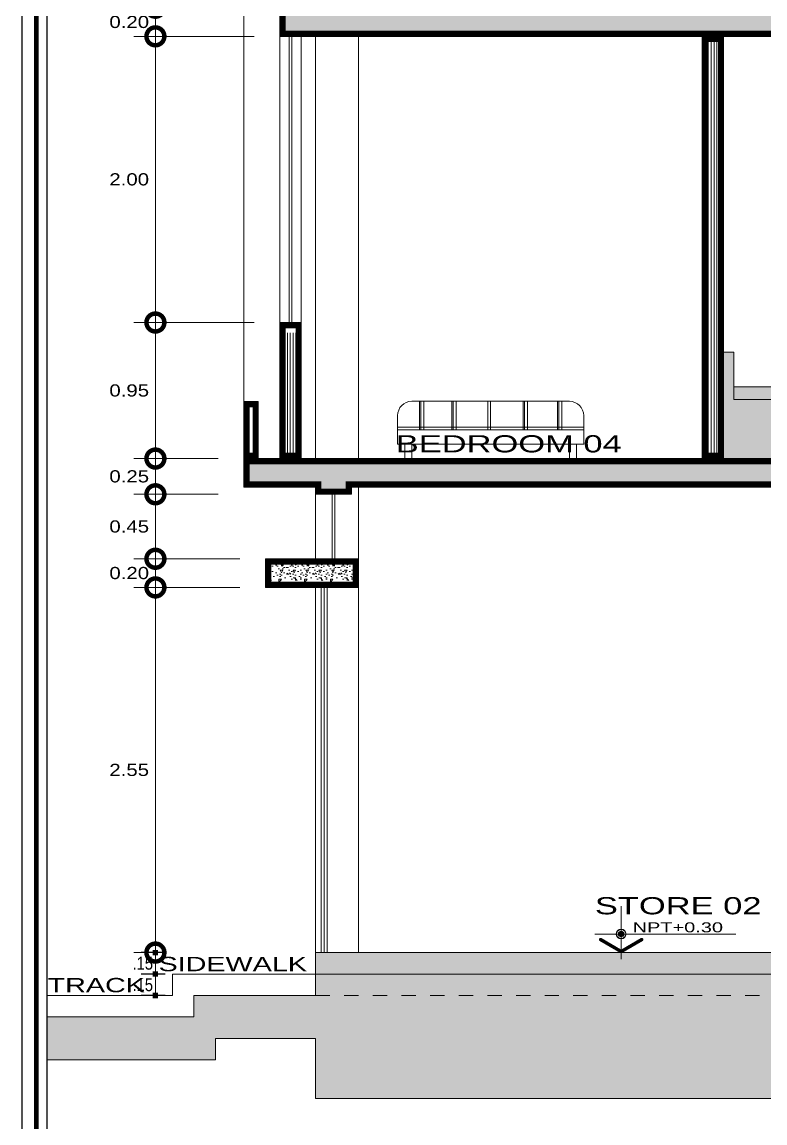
# Model space of a CAD drawing. Header units: millimetres. Extents: x 1555 to 3397, y 790 to 1592.
# Drawn here: x 1689.18 to 1694.37, y 804.44 to 812.13 of the extents above; entities that cross this region are included whole.
import ezdxf
from ezdxf.enums import TextEntityAlignment as Align

# ---------------------------------------------------------------- set-up
doc = ezdxf.new("R2010")
doc.units = ezdxf.units.MM
doc.linetypes.add('HIDDEN2', pattern=[4.7625, 3.175, -1.5875])
doc.linetypes.add('RAYITAS', pattern=[0.375, 0.25, -0.125])
doc.layers.get('0').update_dxf_attribs({"lineweight": 5})
doc.layers.get('Defpoints').update_dxf_attribs({"lineweight": 5})
for name, color, linetype, lineweight in [('0-Hach de Muro Alto', 145, 'Continuous', 5), ('0-Muro Alto', 145, 'Continuous', 5), ('02', 2, 'Continuous', 5), ('CONCRETO', 139, 'Continuous', 9), ('CONCRETO DE LOSA ALIGERADO', 251, 'Continuous', 5), ('COTA', 250, 'Continuous', 9), ('COTAS', 7, 'Continuous', 9), ('LOSA STDIO ARQ', 7, 'Continuous', 13), ('MARCO DE MENBRETE', 252, 'Continuous', 25), ('muebles', 8, 'Continuous', 5), ('MURO ELEV', 7, 'Continuous', 20), ('PISO DE TERMINADO', 7, 'Continuous', 5), ('PISO LM02', 250, 'Continuous', 18), ('PROYECCION', 147, 'RAYITAS', 9), ('PUERTAS', 57, 'Continuous', 9), ('SOMBRA01', 250, 'Continuous', 20), ('TEXT2', 7, 'Continuous', 9), ('TEXTURA VARIOS', 251, 'Continuous', 9), ('VENTANA', 150, 'Continuous', 5)]:
    doc.layers.add(name, color=color, linetype=linetype, lineweight=lineweight)
for name, color, linetype, lineweight, true_color in [('COLUMNA ELEVACION', 7, 'Continuous', 9, 0x44484a), ('CONCRETO DE  N.P.T.', 7, 'Continuous', 20, 0x4a4747), ('FLECHAS NPT', 7, 'Continuous', 13, 0x51594d), ('HACH TERRENO NATURAL', 7, 'Continuous', 9, 0x99502e), ('MARCO  LOGITO LM', 7, 'Continuous', 25, 0x5b584a), ('MUEBLESSS', 7, 'Continuous', 0, 0x3d3d3d), ('RELLENO DE MURO CORTE', 7, 'Continuous', 5, 0x5b605f), ('SILLON LM02', 7, 'Continuous', 15, 0x6b6a56), ('SILLON LM03', 7, 'Continuous', 15, 0x6a7062), ('TEXTOS NPT', 7, 'Continuous', 5, 0x54254a)]:
    doc.layers.add(name, color=color, linetype=linetype, lineweight=lineweight, true_color=true_color)
doc.layers.add('LOGO', color=7, linetype='Continuous')
doc.styles.add('DETALLES', font='techl___.ttf')
doc.styles.add('STYLE1-50EJES', font='swissel.ttf', dxfattribs={"width": 1.2, "height": 0.085})
doc.styles.add('TEXTO-AMBIENTES', font='GOTHIC.TTF', dxfattribs={"width": 1.5, "height": 0.125})
doc.dimstyles.new('50$0', dxfattribs={"dimscale": 0, "dimtxt": 0.09, "dimasz": 0.038, "dimexe": 0.1, "dimexo": 0.05, "dimgap": 0.02, "dimtad": 2, "dimtih": 1, "dimtoh": 1, "dimlfac": -1, "dimzin": 4, "dimdsep": 46, "dimtxsty": 'DETALLES', "dimblk": 'BOXFILLED', "dimcen": 2.5, "dimclrd": 256, "dimclre": 256, "dimclrt": 256, "dimazin": 0, "dimtfac": 1, "dimtmove": 0, "dimatfit": 2, "dimldrblk": 'DOT', "dimfxl": 0.2, "dimfxlon": 1, "dimtolj": 1, "dimtzin": 0, "dimlwd": -1, "dimarcsym": 0})
doc.dimstyles.new('DIM-1-50ejes', dxfattribs={"dimtxt": 0.085, "dimasz": 0.25, "dimexe": 0.15, "dimexo": 0.18, "dimgap": 0.03, "dimtad": 2, "dimtih": 1, "dimtoh": 1, "dimzin": 0, "dimdsep": 46, "dimtxsty": 'STYLE1-50EJES', "dimblk1": 'DOTSMALL', "dimblk2": 'DOTSMALL', "dimsah": 1, "dimcen": 2.75, "dimclrd": 256, "dimclre": 256, "dimclrt": 256, "dimazin": 0, "dimtfac": 1, "dimtix": 1, "dimtmove": 0, "dimatfit": 3, "dimldrblk": 'DOTSMALL', "dimfxl": 1, "dimfxlon": 1, "dimtolj": 1, "dimtzin": 0, "dimlwd": -1, "dimlwe": -1, "dimarcsym": 0})
pattern_1 = [(90, (-65.888981, 24.85458), (-0.02, 1e-18), [])]

# ---------------------------------------------------------------- blocks, each defined once
blk = doc.blocks.new('A$C5688634B')
at = {"layer": 'muebles'}
for p, q in [((-0.4339, 0.1163), (0.6661, 0.1163)), ((-0.3807, -0.0837), (-0.3807, 0.1163)), ((-0.3707, -0.0837), (-0.3707, 0.1163)), ((-0.3507, -0.0837), (-0.3507, 0.1163)), ((-0.1548, -0.0837), (-0.1548, 0.1163)), ((-0.1448, -0.0837), (-0.1448, 0.1163)), ((-0.1248, -0.0837), (-0.1248, 0.1163)), ((0.0961, -0.0837), (0.0961, 0.1163)), ((0.1161, -0.0837), (0.1161, 0.1163)), ((0.3435, -0.0837), (0.3435, 0.1163)), ((0.3535, -0.0837), (0.3535, 0.1163)), ((0.3735, -0.0837), (0.3735, 0.1163)), ((0.5829, -0.0837), (0.5829, 0.1163)), ((0.5929, -0.0837), (0.5929, 0.1163)), ((0.6129, -0.0837), (0.6129, 0.1163)), ((-0.5339, 0.0163), (-0.5339, -0.1837)), ((0.7661, 0.0163), (0.7661, -0.1837)), ((-0.5339, -0.0637), (0.7661, -0.0637)), ((-0.5339, -0.0837), (0.7661, -0.0837)), ((-0.5339, -0.1837), (0.7661, -0.1837)), ((-0.4839, -0.1837), (-0.4839, -0.2837)), ((-0.4339, -0.1837), (-0.4339, -0.2837)), ((0.6661, -0.1837), (0.6661, -0.2837)), ((0.7161, -0.1837), (0.7161, -0.2837)), ((-0.4839, -0.2837), (-0.4339, -0.2837)), ((0.6661, -0.2837), (0.7161, -0.2837))]:
    blk.add_line(p, q, dxfattribs=at)
for centre, start, end in [((-0.4339, 0.0163), 90, 180), ((0.6661, 0.0163), 0, 90)]:
    blk.add_arc(centre, 0.1, start, end, dxfattribs=at)
blk = doc.blocks.new('A$C23D843CB')
at = {"layer": 'SILLON LM02'}
blk.add_hatch(color=256, dxfattribs=at).paths.add_polyline_path([(-0.1969, 0.3022), (0.2531, 0.3022), (0.2531, 0.2152), (-0.1969, 0.2152)])
at = {"layer": 'SILLON LM03'}
blk.add_hatch(color=256, dxfattribs=at).paths.add_polyline_path([(0.2531, 0.2152), (-0.1969, 0.2152), (-0.1969, 0.5454), (-0.2669, 0.5454), (-0.2669, -0.1978), (0.2531, -0.1978)])
at = {"layer": 'MUEBLESSS'}
for points in [[(0.2531, 0.2152), (-0.1969, 0.2152), (-0.1969, 0.5454), (-0.2669, 0.5454), (-0.2669, -0.1978), (0.2531, -0.1978)], [(-0.1969, 0.3022), (0.2531, 0.3022), (0.2531, 0.2152), (-0.1969, 0.2152)]]:
    blk.add_lwpolyline(points, close=True, dxfattribs=at)
blk = doc.blocks.new('_BOXFILLED')
at = {"color": 0, "linetype": 'ByBlock'}
blk.add_line((-0.5, 0), (-1, 0), dxfattribs=at)
blk.add_solid([(-0.5, 0.5), (0.5, 0.5), (-0.5, -0.5), (0.5, -0.5)], dxfattribs=at)
blk = doc.blocks.new('*D412')
at = {"layer": 'COTA', "lineweight": -2, "transparency": 16777216}
for p, q in [((1690.1781, 805.482), (1690.0096, 805.482)), ((1690.1781, 805.332), (1690.0096, 805.332))]:
    blk.add_line(p, q, dxfattribs=at)
at = {"layer": 'COTA', "transparency": 16777216}
blk.add_line((1690.1096, 805.37), (1690.1096, 805.444), dxfattribs=at)
at = {"layer": 'Defpoints', "color": 0, "transparency": 16777216}
for p in [(1690.1096, 805.482), (1690.2281, 805.482), (1690.2281, 805.332)]:
    blk.add_point(p, dxfattribs=at)
at = {"layer": 'COTA', "transparency": 16777216, "xscale": 0.038, "yscale": 0.038, "zscale": 0.038}
for p, rotation in [((1690.1096, 805.482), 90), ((1690.1096, 805.332), 270)]:
    blk.add_blockref('_BOXFILLED', p, dxfattribs=dict(at, rotation=rotation))
at = {"layer": 'COTA', "transparency": 16777216, "insert": (1690.0213, 805.407), "char_height": 0.09, "attachment_point": 5, "style": 'DETALLES'}
blk.add_mtext('\\A1;.15', dxfattribs=at)
blk = doc.blocks.new('_Dot')
at = {"layer": '02', "color": 0, "lineweight": -2}
blk.add_line((-0.5, 0), (-1, 0), dxfattribs=at)
at = {"layer": '02', "color": 0, "const_width": 0.5}
blk.add_lwpolyline([(-0.25, 0, 1), (0.25, 0, 1)], format="xyb", close=True, dxfattribs=at)
blk = doc.blocks.new('*D411')
at = {"layer": 'COTA', "lineweight": -2, "transparency": 16777216}
for p, q in [((1690.1781, 805.632), (1690.0096, 805.632)), ((1690.1781, 805.482), (1690.0096, 805.482))]:
    blk.add_line(p, q, dxfattribs=at)
at = {"layer": 'COTA', "transparency": 16777216}
blk.add_line((1690.1096, 805.52), (1690.1096, 805.594), dxfattribs=at)
at = {"layer": 'Defpoints', "color": 0, "transparency": 16777216}
for p in [(1690.1096, 805.632), (1690.2281, 805.632), (1690.2281, 805.482)]:
    blk.add_point(p, dxfattribs=at)
at = {"layer": 'COTA', "transparency": 16777216, "xscale": 0.038, "yscale": 0.038, "zscale": 0.038}
for p, rotation in [((1690.1096, 805.632), 90), ((1690.1096, 805.482), 270)]:
    blk.add_blockref('_BOXFILLED', p, dxfattribs=dict(at, rotation=rotation))
at = {"layer": 'COTA', "transparency": 16777216, "insert": (1690.0213, 805.557), "char_height": 0.09, "attachment_point": 5, "style": 'DETALLES'}
blk.add_mtext('\\A1;.15', dxfattribs=at)
blk = doc.blocks.new('_DOTSMALL')
at = {"color": 0, "linetype": 'ByBlock', "const_width": 0.5}
blk.add_lwpolyline([(-0.0625, 0, 1), (0.0625, 0, 1)], format="xyb", close=True, dxfattribs=at)
blk = doc.blocks.new('*D413')
at = {"layer": 'COTAS', "transparency": 16777216}
for p, q in [((1690.6981, 808.182), (1689.9596, 808.182)), ((1690.1096, 805.632), (1690.1096, 808.182)), ((1690.1096, 805.632), (1689.9596, 805.632))]:
    blk.add_line(p, q, dxfattribs=at)
at = {"layer": 'Defpoints', "color": 0, "transparency": 16777216}
for p in [(1690.1096, 808.182), (1690.8781, 808.182), (1690.2281, 805.632)]:
    blk.add_point(p, dxfattribs=at)
at = {"layer": 'COTAS', "transparency": 16777216, "xscale": 0.25, "yscale": 0.25, "zscale": 0.25}
for p, rotation in [((1690.1096, 808.182), 90), ((1690.1096, 805.632), 270)]:
    blk.add_blockref('_DOTSMALL', p, dxfattribs=dict(at, rotation=rotation))
at = {"layer": 'COTAS', "transparency": 16777216, "insert": (1689.9264, 806.907), "char_height": 0.085, "attachment_point": 5, "style": 'STYLE1-50EJES'}
blk.add_mtext('\\A1;2.55', dxfattribs=at)
blk = doc.blocks.new('*D414')
at = {"layer": 'COTAS', "transparency": 16777216}
for p, q in [((1690.6981, 808.382), (1689.9596, 808.382)), ((1690.1096, 808.182), (1690.1096, 808.382)), ((1690.6981, 808.182), (1689.9596, 808.182))]:
    blk.add_line(p, q, dxfattribs=at)
at = {"layer": 'Defpoints', "color": 0, "transparency": 16777216}
for p in [(1690.1096, 808.382), (1690.8781, 808.382), (1690.8781, 808.182)]:
    blk.add_point(p, dxfattribs=at)
at = {"layer": 'COTAS', "transparency": 16777216, "xscale": 0.25, "yscale": 0.25, "zscale": 0.25}
for p, rotation in [((1690.1096, 808.382), 90), ((1690.1096, 808.182), 270)]:
    blk.add_blockref('_DOTSMALL', p, dxfattribs=dict(at, rotation=rotation))
at = {"layer": 'COTAS', "transparency": 16777216, "insert": (1689.9266, 808.282), "char_height": 0.085, "attachment_point": 5, "style": 'STYLE1-50EJES'}
blk.add_mtext('\\A1;0.20', dxfattribs=at)
blk = doc.blocks.new('*D415')
at = {"layer": 'COTAS', "transparency": 16777216}
for p, q in [((1690.5481, 808.8324), (1689.9596, 808.8324)), ((1690.1096, 808.382), (1690.1096, 808.8324)), ((1690.6981, 808.382), (1689.9596, 808.382))]:
    blk.add_line(p, q, dxfattribs=at)
at = {"layer": 'Defpoints', "color": 0, "transparency": 16777216}
for p in [(1690.1096, 808.8324), (1690.7281, 808.8324), (1690.8781, 808.382)]:
    blk.add_point(p, dxfattribs=at)
at = {"layer": 'COTAS', "transparency": 16777216, "xscale": 0.25, "yscale": 0.25, "zscale": 0.25}
for p, rotation in [((1690.1096, 808.8324), 90), ((1690.1096, 808.382), 270)]:
    blk.add_blockref('_DOTSMALL', p, dxfattribs=dict(at, rotation=rotation))
at = {"layer": 'COTAS', "transparency": 16777216, "insert": (1689.9266, 808.6072), "char_height": 0.085, "attachment_point": 5, "style": 'STYLE1-50EJES'}
blk.add_mtext('\\A1;0.45', dxfattribs=at)
blk = doc.blocks.new('*D416')
at = {"layer": 'COTAS', "transparency": 16777216}
for p, q in [((1690.5481, 809.082), (1689.9596, 809.082)), ((1690.1096, 808.8324), (1690.1096, 809.082)), ((1690.5481, 808.8324), (1689.9596, 808.8324))]:
    blk.add_line(p, q, dxfattribs=at)
at = {"layer": 'Defpoints', "color": 0, "transparency": 16777216}
for p in [(1690.1096, 809.082), (1690.7281, 809.082), (1690.7281, 808.8324)]:
    blk.add_point(p, dxfattribs=at)
at = {"layer": 'COTAS', "transparency": 16777216, "xscale": 0.25, "yscale": 0.25, "zscale": 0.25}
for p, rotation in [((1690.1096, 809.082), 90), ((1690.1096, 808.8324), 270)]:
    blk.add_blockref('_DOTSMALL', p, dxfattribs=dict(at, rotation=rotation))
at = {"layer": 'COTAS', "transparency": 16777216, "insert": (1689.9266, 808.9572), "char_height": 0.085, "attachment_point": 5, "style": 'STYLE1-50EJES'}
blk.add_mtext('\\A1;0.25', dxfattribs=at)
blk = doc.blocks.new('*D417')
at = {"layer": 'COTAS', "transparency": 16777216}
for p, q in [((1690.7981, 810.032), (1689.9596, 810.032)), ((1690.1096, 809.082), (1690.1096, 810.032)), ((1690.5481, 809.082), (1689.9596, 809.082))]:
    blk.add_line(p, q, dxfattribs=at)
at = {"layer": 'Defpoints', "color": 0, "transparency": 16777216}
for p in [(1690.1096, 810.032), (1690.9781, 810.032), (1690.7281, 809.082)]:
    blk.add_point(p, dxfattribs=at)
at = {"layer": 'COTAS', "transparency": 16777216, "xscale": 0.25, "yscale": 0.25, "zscale": 0.25}
for p, rotation in [((1690.1096, 810.032), 90), ((1690.1096, 809.082), 270)]:
    blk.add_blockref('_DOTSMALL', p, dxfattribs=dict(at, rotation=rotation))
at = {"layer": 'COTAS', "transparency": 16777216, "insert": (1689.9266, 809.557), "char_height": 0.085, "attachment_point": 5, "style": 'STYLE1-50EJES'}
blk.add_mtext('\\A1;0.95', dxfattribs=at)
blk = doc.blocks.new('*D418')
at = {"layer": 'COTAS', "transparency": 16777216}
for p, q in [((1690.7981, 812.0305), (1689.9596, 812.0305)), ((1690.1096, 810.032), (1690.1096, 812.0305)), ((1690.7981, 810.032), (1689.9596, 810.032))]:
    blk.add_line(p, q, dxfattribs=at)
at = {"layer": 'Defpoints', "color": 0, "transparency": 16777216}
for p in [(1690.1096, 812.0305), (1690.9781, 812.0305), (1690.9781, 810.032)]:
    blk.add_point(p, dxfattribs=at)
at = {"layer": 'COTAS', "transparency": 16777216, "xscale": 0.25, "yscale": 0.25, "zscale": 0.25}
for p, rotation in [((1690.1096, 812.0305), 90), ((1690.1096, 810.032), 270)]:
    blk.add_blockref('_DOTSMALL', p, dxfattribs=dict(at, rotation=rotation))
at = {"layer": 'COTAS', "transparency": 16777216, "insert": (1689.9264, 811.0313), "char_height": 0.085, "attachment_point": 5, "style": 'STYLE1-50EJES'}
blk.add_mtext('\\A1;2.00', dxfattribs=at)
blk = doc.blocks.new('*D419')
at = {"layer": 'COTAS', "transparency": 16777216}
for p, q in [((1690.7981, 812.2305), (1689.9596, 812.2305)), ((1690.1096, 812.0305), (1690.1096, 812.2305)), ((1690.7981, 812.0305), (1689.9596, 812.0305))]:
    blk.add_line(p, q, dxfattribs=at)
at = {"layer": 'Defpoints', "color": 0, "transparency": 16777216}
for p in [(1690.1096, 812.2305), (1690.9781, 812.2305), (1690.9781, 812.0305)]:
    blk.add_point(p, dxfattribs=at)
at = {"layer": 'COTAS', "transparency": 16777216, "xscale": 0.25, "yscale": 0.25, "zscale": 0.25}
for p, rotation in [((1690.1096, 812.2305), 90), ((1690.1096, 812.0305), 270)]:
    blk.add_blockref('_DOTSMALL', p, dxfattribs=dict(at, rotation=rotation))
at = {"layer": 'COTAS', "transparency": 16777216, "insert": (1689.9266, 812.1305), "char_height": 0.085, "attachment_point": 5, "style": 'STYLE1-50EJES'}
blk.add_mtext('\\A1;0.20', dxfattribs=at)

msp = doc.modelspace()

# ---------------------------------------------------------------- hatches: boundary and pattern name
at = {"layer": 'CONCRETO', "ltscale": 0.05}
h = msp.add_hatch(dxfattribs=at)
h.set_pattern_fill('CONCRT,_O', color=256, scale=0.08, angle=75, pattern_type=2)
h.set_pattern_definition([(75, (811.03091, -700.49724), (-0.0565685425, 0.0979795897), [0.004, -0.028, 0, -0.04, 0, -0.008]), (75, (811.00773, -700.49103), (-0.0565685425, 0.0979795897), [0, -0.028, 0.004, -0.04, 0, -0.008]), (75, (810.992275, -700.48689), (-0.0565685425, 0.0979795897), [0, -0.032, 0, -0.036, 0.004, -0.008]), (75, (810.961366, -700.47861), (-0.0565685425, 0.0979795897), [0, -0.032, 0.004, -0.036, 0, -0.008]), (165, (811.03478, -700.49828), (-0.0979795897, -0.0565685425), [0.004, -0.076]), (165, (811.04306, -700.46737), (-0.0979795897, -0.0565685425), [-0.028, 0.004, -0.024, 0, -0.02, 0.004]), (165, (811.05341, -700.42873), (-0.0979795897, -0.0565685425), [0, -0.04, 0.004, -0.02, 0, -0.016]), (165, (811.036847, -700.49055), (-0.0489897949, -0.02828427125), [0, -0.012, 0, -0.012, 0, -0.016]), (165, (811.035054, -700.48179), (-0.0489897949, -0.02828427125), [0, -0.016, 0, -0.012, 0, -0.012]), (165, (811.040988, -700.475096), (-0.0489897949, -0.02828427125), [0, -0.016, 0, -0.016, 0, -0.008]), (165, (811.0374, -700.45757), (-0.0489897949, -0.02828427125), [0, -0.012, 0, -0.016, 0, -0.012]), (120, (811.034776, -700.49828), (-0.077274066, 0.0207055236), [0.0056568, -0.03394112, 0.0056568, -0.0678823648]), (210, (811.04306, -700.46737), (-0.077274066, 0.0207055236), [-0.056568, 0.0056568, -0.0452554848, 0.0056568])])
h.paths.add_polyline_path([(1691.22814, 805.58204), (1691.22814, 805.48204), (1701.65314, 805.48204), (1701.65314, 804.76204), (1709.12814, 804.76204), (1709.12814, 804.86204), (1701.75314, 804.86204), (1701.75314, 805.58204)])
at = {"layer": 'CONCRETO DE  N.P.T.', "ltscale": 0.05}
h = msp.add_hatch(dxfattribs=at)
h.set_pattern_fill('SAND,_O', color=256, scale=0.05, pattern_type=2)
h.set_pattern_definition([(0, (810.89244, -699.956745), (0.0295, 0.0215), [0, -0.012, 0, -0.016, 0, -0.028]), (10, (810.91294, -699.933745), (0.01654435144, 0.0415034268), [0, -0.031, 0, -0.007, 0, -0.0265]), (20, (810.89594, -699.938745), (0.0105370084, 0.0485306239), [0, -0.0215, 0, -0.0145, 0, -0.0315]), (30, (810.91544, -699.943745), (0.0011865335, 0.0399448637), [0, -0.028, 0, -0.0355, 0, -0.0255]), (40, (810.90694, -699.948745), (0.01400418, 0.04242797358), [0, -0.0205, 0, -0.0165, 0, -0.0285]), (50, (810.92794, -699.953745), (-0.00770419094, 0.03126732227), [0, -0.006, 0, -0.0395, 0, -0.0235]), (60, (810.91844, -699.958745), (-0.007511851, 0.05398909236), [0, -0.0075, 0, -0.0235, 0, -0.027]), (70, (810.90644, -699.963745), (-0.01408848712, 0.02853970095), [0, -0.014, 0, -0.016, 0, -0.0365]), (80, (810.90994, -699.968745), (-0.01709383663, 0.03550775618), [0, -0.018, 0, -0.0215]), (90, (810.93144, -699.973745), (-0.0335, 0.023), [0, -0.0275, 0, -0.0155, 0, -0.0365]), (100, (810.88944, -699.968745), (-0.0302947045, 0.01344361854), [0, -0.014, 0, -0.029, 0, -0.033]), (110, (810.89444, -699.963745), (-0.0313622299, 0.0247671261), [0, -0.024, 0, -0.019, 0, -0.0265]), (120, (810.89944, -699.958745), (-0.0445967875, 0.01524390183), [0, -0.033, 0, -0.0105, 0, -0.038]), (130, (810.90444, -699.953745), (-0.0330326731, -0.00030415074), [0, -0.019, 0, -0.007, 0, -0.039]), (140, (810.90944, -699.948745), (-0.0519419007, -0.0066737509), [0, -0.0055, 0, -0.029, 0, -0.024]), (150, (810.91444, -699.943745), (-0.0401996732, -0.0166278764), [0, -0.014, 0, -0.0165, 0, -0.032]), (160, (810.91944, -699.938745), (-0.0494754931, -0.0277520374), [0, -0.0295, 0, -0.012, 0, -0.0205]), (170, (810.92444, -699.933745), (-0.02423954834, -0.02517328537), [0, -0.019, 0, -0.011, 0, -0.0385])])
h.paths.add_polyline_path([(1691.22814, 805.63204), (1691.22814, 805.58204), (1701.75314, 805.58204), (1701.75314, 804.86204), (1709.12814, 804.86204), (1709.12814, 804.91204), (1701.80314, 804.91204), (1701.80314, 805.63204)])
at = {"layer": 'CONCRETO DE LOSA ALIGERADO'}
h = msp.add_hatch(dxfattribs=at)
h.set_pattern_fill('CONCRETE', color=256, scale=0.18, style=0, pattern_type=2)
h.set_pattern_definition([(45, (270.22152, -148.59007), (0, 0.180000819), [0.0254556, -0.050913, 0.0127278, -0.0763668, 0.0254556, -0.063639641]), (135, (270.33852, -148.58107), (-0.180000819, 0), [0.02545578, -0.0381834, 0.0127278, -0.063639, 0.02545578, -0.089096681]), (63.434949, (270.19452, -148.61707), (9e-12, 0.18), [0.020124, -0.080496, 0.020124, -0.080502118]), (116.565051, (270.19452, -148.61707), (-7e-11, 0.18), [0.020124, -0.080496, 0.020124, -0.080502118]), (0, (270.19452, -148.59907), (0, 0.18), [0.009, -0.072, 0.018, -0.072, 0.009]), (0, (270.19452, -148.57207), (0, 0.18), [-0.027, 0.018, -0.072, 0, -0.063, 0]), (0, (270.19452, -148.56307), (0, 0.18), [-0.072, 0, -0.054, 0.018, -0.036, 0]), (0, (270.19452, -148.53607), (0, 0.18), [-0.036, 0, -0.045, 0.018, -0.081, 0]), (0, (270.19452, -148.50907), (0, 0.18), [-0.036, 0.018, -0.072, 0.018, -0.036, 0]), (0, (270.19452, -148.46407), (0, 0.18), [-0.027, 0.018, -0.036, 0, -0.099, 0]), (0, (270.19452, -148.45507), (0, 0.18), [-0.036, 0, -0.108, 0.018, -0.018, 0]), (90, (270.20352, -148.58107), (-0.18, 0), [-0.054, 0, -0.054, 0, -0.072, 0]), (90, (270.22152, -148.61707), (-0.18, 0), [-0.027, 0.018, -0.072, 0, -0.063, 0]), (90, (270.23952, -148.61707), (-0.18, 0), [-0.072, 0, -0.063, 0.018, -0.027, 0]), (90, (270.33852, -148.61707), (-0.18, 0), [-0.036, 0.018, -0.09, 0.018, -0.018, 0]), (90, (270.21252, -148.59907), (-0.18, 0), [-0.054, 0, -0.063, 0, -0.063, 0]), (90, (270.23052, -148.59907), (-0.18, 0), [-0.045, 0, -0.099, 0, -0.036, 0]), (90, (270.24852, -148.59007), (-0.18, 0), [-0.09, 0, -0.027, 0, -0.063, 0]), (90, (270.25752, -148.60807), (-0.18, 0), [-0.081, 0, -0.036, 0, -0.045, 0]), (90, (270.27552, -148.58107), (-0.18, 0), [-0.072, 0, -0.027, 0, -0.072, 0]), (90, (270.28452, -148.57207), (-0.18, 0), [-0.081, 0, -0.036, 0, -0.063, 0]), (90, (270.29352, -148.61707), (-0.18, 0), [-0.108, 0, -0.045, 0, -0.027, 0]), (90, (270.30252, -148.59007), (-0.18, 0), [-0.036, 0, -0.072, 0, -0.072, 0]), (90, (270.31152, -148.59907), (-0.18, 0), [-0.081, 0, -0.045, 0, -0.054, 0]), (90, (270.32052, -148.60807), (-0.18, 0), [-0.072, 0, -0.054, 0, -0.054, 0]), (90, (270.33852, -148.59907), (-0.18, 0), [-0.054, 0, -0.054, 0, -0.072, 0]), (90, (270.35652, -148.59007), (-0.18, 0), [-0.072, 0, -0.036, 0, -0.072, 0]), (90, (270.36552, -148.58107), (-0.18, 0), [-0.027, 0, -0.108, 0, -0.045, 0])])
h.paths.add_polyline_path([(1700.22814, 812.03055), (1700.22814, 812.23055), (1690.97814, 812.23055), (1690.97814, 812.03055)])
h = msp.add_hatch(dxfattribs=at)
h.set_pattern_fill('CONCRETE', color=256, scale=0.18, style=0, pattern_type=2)
h.set_pattern_definition([(45, (269.72152, -151.73858), (0, 0.180000819), [0.0254556, -0.050913, 0.0127278, -0.0763668, 0.0254556, -0.063639641]), (135, (269.83852, -151.72958), (-0.180000819, 0), [0.02545578, -0.0381834, 0.0127278, -0.063639, 0.02545578, -0.089096681]), (63.434949, (269.69452, -151.76558), (9e-12, 0.18), [0.020124, -0.080496, 0.020124, -0.080502118]), (116.565051, (269.69452, -151.76558), (-7e-11, 0.18), [0.020124, -0.080496, 0.020124, -0.080502118]), (0, (269.69452, -151.74758), (0, 0.18), [0.009, -0.072, 0.018, -0.072, 0.009]), (0, (269.69452, -151.72058), (0, 0.18), [-0.027, 0.018, -0.072, 0, -0.063, 0]), (0, (269.69452, -151.71158), (0, 0.18), [-0.072, 0, -0.054, 0.018, -0.036, 0]), (0, (269.69452, -151.68458), (0, 0.18), [-0.036, 0, -0.045, 0.018, -0.081, 0]), (0, (269.69452, -151.65758), (0, 0.18), [-0.036, 0.018, -0.072, 0.018, -0.036, 0]), (0, (269.69452, -151.61258), (0, 0.18), [-0.027, 0.018, -0.036, 0, -0.099, 0]), (0, (269.69452, -151.60358), (0, 0.18), [-0.036, 0, -0.108, 0.018, -0.018, 0]), (90, (269.70352, -151.72958), (-0.18, 0), [-0.054, 0, -0.054, 0, -0.072, 0]), (90, (269.72152, -151.76558), (-0.18, 0), [-0.027, 0.018, -0.072, 0, -0.063, 0]), (90, (269.73952, -151.76558), (-0.18, 0), [-0.072, 0, -0.063, 0.018, -0.027, 0]), (90, (269.83852, -151.76558), (-0.18, 0), [-0.036, 0.018, -0.09, 0.018, -0.018, 0]), (90, (269.71252, -151.74758), (-0.18, 0), [-0.054, 0, -0.063, 0, -0.063, 0]), (90, (269.73052, -151.74758), (-0.18, 0), [-0.045, 0, -0.099, 0, -0.036, 0]), (90, (269.74852, -151.73858), (-0.18, 0), [-0.09, 0, -0.027, 0, -0.063, 0]), (90, (269.75752, -151.75658), (-0.18, 0), [-0.081, 0, -0.036, 0, -0.045, 0]), (90, (269.77552, -151.72958), (-0.18, 0), [-0.072, 0, -0.027, 0, -0.072, 0]), (90, (269.78452, -151.72058), (-0.18, 0), [-0.081, 0, -0.036, 0, -0.063, 0]), (90, (269.79352, -151.76558), (-0.18, 0), [-0.108, 0, -0.045, 0, -0.027, 0]), (90, (269.80252, -151.73858), (-0.18, 0), [-0.036, 0, -0.072, 0, -0.072, 0]), (90, (269.81152, -151.74758), (-0.18, 0), [-0.081, 0, -0.045, 0, -0.054, 0]), (90, (269.82052, -151.75658), (-0.18, 0), [-0.072, 0, -0.054, 0, -0.054, 0]), (90, (269.83852, -151.74758), (-0.18, 0), [-0.054, 0, -0.054, 0, -0.072, 0]), (90, (269.85652, -151.73858), (-0.18, 0), [-0.072, 0, -0.036, 0, -0.072, 0]), (90, (269.86552, -151.72958), (-0.18, 0), [-0.027, 0, -0.108, 0, -0.045, 0])])
h.paths.add_polyline_path([(1700.22814, 808.88204), (1700.22814, 809.08204), (1690.72814, 809.08204), (1690.72814, 808.88204), (1691.22814, 808.88204), (1691.22814, 808.83204), (1691.47814, 808.83204), (1691.47814, 808.88204), (1695.10314, 808.88204), (1695.10314, 808.83204), (1695.35314, 808.83204), (1695.35314, 808.88204), (1698.97814, 808.88204), (1698.97814, 808.83204), (1699.22814, 808.83204), (1699.22814, 808.88204)])
h = msp.add_hatch(dxfattribs=at)
h.set_pattern_fill('CONCRETE', color=256, scale=0.18, style=0, pattern_type=2)
h.set_pattern_definition([(45, (269.87152, -152.43858), (0, 0.180000819), [0.0254556, -0.050913, 0.0127278, -0.0763668, 0.0254556, -0.063639641]), (135, (269.98852, -152.42958), (-0.180000819, 0), [0.02545578, -0.0381834, 0.0127278, -0.063639, 0.02545578, -0.089096681]), (63.434949, (269.84452, -152.46558), (9e-12, 0.18), [0.020124, -0.080496, 0.020124, -0.080502118]), (116.565051, (269.84452, -152.46558), (-7e-11, 0.18), [0.020124, -0.080496, 0.020124, -0.080502118]), (0, (269.84452, -152.44758), (0, 0.18), [0.009, -0.072, 0.018, -0.072, 0.009]), (0, (269.84452, -152.42058), (0, 0.18), [-0.027, 0.018, -0.072, 0, -0.063, 0]), (0, (269.84452, -152.41158), (0, 0.18), [-0.072, 0, -0.054, 0.018, -0.036, 0]), (0, (269.84452, -152.38458), (0, 0.18), [-0.036, 0, -0.045, 0.018, -0.081, 0]), (0, (269.84452, -152.35758), (0, 0.18), [-0.036, 0.018, -0.072, 0.018, -0.036, 0]), (0, (269.84452, -152.31258), (0, 0.18), [-0.027, 0.018, -0.036, 0, -0.099, 0]), (0, (269.84452, -152.30358), (0, 0.18), [-0.036, 0, -0.108, 0.018, -0.018, 0]), (90, (269.85352, -152.42958), (-0.18, 0), [-0.054, 0, -0.054, 0, -0.072, 0]), (90, (269.87152, -152.46558), (-0.18, 0), [-0.027, 0.018, -0.072, 0, -0.063, 0]), (90, (269.88952, -152.46558), (-0.18, 0), [-0.072, 0, -0.063, 0.018, -0.027, 0]), (90, (269.98852, -152.46558), (-0.18, 0), [-0.036, 0.018, -0.09, 0.018, -0.018, 0]), (90, (269.86252, -152.44758), (-0.18, 0), [-0.054, 0, -0.063, 0, -0.063, 0]), (90, (269.88052, -152.44758), (-0.18, 0), [-0.045, 0, -0.099, 0, -0.036, 0]), (90, (269.89852, -152.43858), (-0.18, 0), [-0.09, 0, -0.027, 0, -0.063, 0]), (90, (269.90752, -152.45658), (-0.18, 0), [-0.081, 0, -0.036, 0, -0.045, 0]), (90, (269.92552, -152.42958), (-0.18, 0), [-0.072, 0, -0.027, 0, -0.072, 0]), (90, (269.93452, -152.42058), (-0.18, 0), [-0.081, 0, -0.036, 0, -0.063, 0]), (90, (269.94352, -152.46558), (-0.18, 0), [-0.108, 0, -0.045, 0, -0.027, 0]), (90, (269.95252, -152.43858), (-0.18, 0), [-0.036, 0, -0.072, 0, -0.072, 0]), (90, (269.96152, -152.44758), (-0.18, 0), [-0.081, 0, -0.045, 0, -0.054, 0]), (90, (269.97052, -152.45658), (-0.18, 0), [-0.072, 0, -0.054, 0, -0.054, 0]), (90, (269.98852, -152.44758), (-0.18, 0), [-0.054, 0, -0.054, 0, -0.072, 0]), (90, (270.00652, -152.43858), (-0.18, 0), [-0.072, 0, -0.036, 0, -0.072, 0]), (90, (270.01552, -152.42958), (-0.18, 0), [-0.027, 0, -0.108, 0, -0.045, 0])])
h.paths.add_polyline_path([(1691.52814, 808.18204), (1691.52814, 808.38204), (1690.87814, 808.38204), (1690.87814, 808.18204)])
at = {"layer": 'FLECHAS NPT'}
h = msp.add_hatch(color=256, dxfattribs=at)
h.paths.add_polyline_path([(1693.36222, 805.74585), (1693.36222, 805.7612), (1693.34688, 805.7612, 0.4142136)])
h.paths.add_polyline_path([(1693.37757, 805.7612), (1693.36222, 805.7612), (1693.36222, 805.74585, 0.4142136)])
h.paths.add_polyline_path([(1693.37757, 805.7612, 0.4142136), (1693.36222, 805.77655), (1693.36222, 805.7612)])
h.paths.add_polyline_path([(1693.36222, 805.7612), (1693.36222, 805.77655, 0.4142136), (1693.34688, 805.7612)])
h = msp.add_hatch(dxfattribs=at)
h.set_pattern_fill('ANSI31', color=256, scale=0.040926, angle=45, style=0)
h.set_pattern_definition([(90, (1656.658698, 811.9617924), (0.0051157655, 0), [])])
h.paths.add_polyline_path([(1693.22174, 805.72968, 0.4142136), (1693.21335, 805.72743), (1693.21182, 805.72478, 0.4142136), (1693.21407, 805.71639), (1693.35839, 805.63307, 0.1316525), (1693.36222, 805.63204), (1693.36222, 805.64976, -0.1316525), (1693.35839, 805.65079)])
h.paths.add_polyline_path([(1693.36606, 805.65079, -0.1316525), (1693.36222, 805.64976), (1693.36222, 805.63204, 0.1316525), (1693.36606, 805.63307), (1693.51038, 805.71639, 0.4142136), (1693.51263, 805.72478), (1693.51109, 805.72743, 0.4142136), (1693.50271, 805.72968)])
at = {"layer": 'HACH TERRENO NATURAL'}
h = msp.add_hatch(dxfattribs=at)
h.set_pattern_fill('EARTH', color=256, scale=0.04, angle=30, style=0)
h.set_pattern_definition([(30, (-30.55552, 0), (0.092970453, 0.346970453), [0.254, -0.254]), (30, (-30.60315, 0.0825), (0.092970453, 0.346970453), [0.254, -0.254]), (30, (-30.65077, 0.16498), (0.092970453, 0.346970453), [0.254, -0.254]), (120, (-30.63915, 0.20835), (-0.346970453, 0.092970453), [0.254, -0.254]), (120, (-30.55666, 0.25597), (-0.346970453, 0.092970453), [0.254, -0.254]), (120, (-30.47418, 0.3036), (-0.346970453, 0.092970453), [0.254, -0.254])])
h.paths.add_polyline_path([(1689.35293, 804.88204), (1689.35293, 805.18204), (1690.37814, 805.18204), (1690.37814, 805.33204), (1691.22814, 805.33204), (1691.22814, 805.48204), (1701.65314, 805.48204), (1701.65314, 804.76204), (1709.12814, 804.76204), (1709.12814, 804.61204), (1704.42814, 804.61204), (1704.42814, 804.46204), (1701.65314, 804.46204), (1701.65314, 804.61204), (1691.22814, 804.61204), (1691.22814, 805.03204), (1690.52814, 805.03204), (1690.52814, 804.88204)])
at = {"layer": 'RELLENO DE MURO CORTE'}
h = msp.add_hatch(dxfattribs=at)
h.set_pattern_fill('_USER', color=256, scale=0.02, angle=90, style=0, pattern_type=0)
h.set_pattern_definition(pattern_1)
h.paths.add_polyline_path([(1694.05814, 812.01055), (1693.94814, 812.01055), (1693.94814, 809.10204), (1694.05814, 809.10204)])
h = msp.add_hatch(dxfattribs=at)
h.set_pattern_fill('_USER', color=256, scale=0.02, angle=90, style=0, pattern_type=0)
h.set_pattern_definition(pattern_1)
h.paths.add_polyline_path([(1691.10814, 809.96055), (1690.99814, 809.96055), (1690.99814, 809.10204), (1691.10814, 809.10204)])
at = {"layer": 'TEXTURA VARIOS'}
h = msp.add_hatch(color=256, dxfattribs=at)
h.paths.add_polyline_path([(1693.36222, 805.79541), (1693.36222, 805.79291, -0.4142136), (1693.39394, 805.7612), (1693.39644, 805.7612, 0.4142136)])
h.paths.add_polyline_path([(1693.33051, 805.7612), (1693.32801, 805.7612, 0.4142136), (1693.36222, 805.72698), (1693.36222, 805.72948, -0.4142136)])
h = msp.add_hatch(color=256, dxfattribs=at)
h.paths.add_polyline_path([(1693.36222, 805.77541), (1693.36222, 805.78041, 0.4142136), (1693.34301, 805.7612), (1693.34801, 805.7612, -0.4142136)])
h.paths.add_polyline_path([(1693.38144, 805.7612), (1693.37644, 805.7612, -0.4142136), (1693.36222, 805.74698), (1693.36222, 805.74198, 0.4142136)])
h = msp.add_hatch(color=256, dxfattribs=at)
h.paths.add_polyline_path([(1693.36222, 805.74909), (1693.36222, 805.7612), (1693.35012, 805.7612, 0.4142136)])
h.paths.add_polyline_path([(1693.37433, 805.7612), (1693.36222, 805.7612), (1693.36222, 805.74909, 0.4142136)])
h.paths.add_polyline_path([(1693.37433, 805.7612, 0.4142136), (1693.36222, 805.77331), (1693.36222, 805.7612)])
h.paths.add_polyline_path([(1693.36222, 805.7612), (1693.36222, 805.77331, 0.4142136), (1693.35012, 805.7612)])

# ---------------------------------------------------------------- linework, layer by layer
for radius in [0.03422, 0.01422, 0.01211]:
    msp.add_circle((1693.36222, 805.7612), radius)
at = {"layer": '0-Hach de Muro Alto', "const_width": 0.04}
for points in [[(1694.05814, 812.01055), (1693.94814, 812.01055), (1693.94814, 809.10204), (1694.05814, 809.10204)], [(1691.10814, 810.01204), (1690.99814, 810.01204), (1690.99814, 809.10204), (1691.10814, 809.10204)], [(1690.80814, 809.46055), (1690.74814, 809.46055), (1690.74814, 809.10204), (1690.80814, 809.10204)]]:
    msp.add_lwpolyline(points, close=True, dxfattribs=at)
at = {"layer": '0-Muro Alto'}
for points in [[(1691.12814, 812.03055), (1690.97814, 812.03055), (1690.97814, 810.03204), (1691.12814, 810.03204)], [(1694.07814, 812.03055), (1693.92814, 812.03055), (1693.92814, 809.08204), (1694.07814, 809.08204)], [(1691.12814, 810.03204), (1690.97814, 810.03204), (1690.97814, 809.08204), (1691.12814, 809.08204)], [(1690.82814, 809.48055), (1690.72814, 809.48055), (1690.72814, 809.08204), (1690.82814, 809.08204)]]:
    msp.add_lwpolyline(points, close=True, dxfattribs=at)
at = {"layer": 'COLUMNA ELEVACION'}
for points in [[(1691.52814, 812.03055), (1691.22814, 812.03055), (1691.22814, 809.08204), (1691.52814, 809.08204)], [(1691.52814, 808.88204), (1691.47814, 808.88204), (1691.47814, 808.83239), (1691.22814, 808.83239), (1691.22814, 808.38204), (1691.52814, 808.38204)], [(1691.22814, 808.18204), (1691.52814, 808.18204), (1691.52814, 805.63204), (1691.22814, 805.63204)]]:
    msp.add_lwpolyline(points, close=True, dxfattribs=at)
at = {"layer": 'COTA'}
msp.add_lwpolyline([(1690.97814, 815.18055), (1690.72814, 815.18055), (1690.72814, 809.08204), (1690.97814, 809.08204), (1690.97814, 815.18055), (1690.97814, 815.18055)], close=True, dxfattribs=at)
at = {"layer": 'FLECHAS NPT', "ltscale": 0.8}
for p, q in [((1693.36222, 805.95526), (1693.36222, 805.58692)), ((1693.17832, 805.7612), (1694.16265, 805.7612))]:
    msp.add_line(p, q, dxfattribs=at)
msp.add_lwpolyline([(1693.35839, 805.63307, 0.2679492), (1693.36606, 805.63307, -0.2679492), (1693.35839, 805.63307), (1693.21407, 805.71639, -0.4142136), (1693.21182, 805.72478), (1693.21335, 805.72743, -0.4142136), (1693.22174, 805.72968), (1693.35839, 805.65079, 0.2679492), (1693.36606, 805.65079), (1693.50271, 805.72968, -0.4142136), (1693.51109, 805.72743), (1693.51263, 805.72478, -0.4142136), (1693.51038, 805.71639), (1693.36606, 805.63307)], format="xyb", dxfattribs=at)
at = {"layer": 'FLECHAS NPT'}
msp.add_circle((1693.36222, 805.7612), 0.01535, dxfattribs=at)
at = {"layer": 'LOGO'}
msp.add_lwpolyline([(1730.63266, 789.52369), (1689.17793, 789.52369), (1689.17793, 818.66337), (1730.63266, 818.66337)], close=True, dxfattribs=at)
at = {"layer": 'LOSA STDIO ARQ', "const_width": 0.04}
for points in [[(1690.99814, 812.21055), (1700.20814, 812.21055), (1700.20814, 812.05055), (1690.99814, 812.05055)], [(1700.20814, 809.06204), (1690.74814, 809.06204), (1690.74814, 808.90204), (1691.24814, 808.90204), (1691.24814, 808.85239), (1691.45814, 808.85239), (1691.45814, 808.90204), (1695.12314, 808.90204), (1695.12314, 808.85204), (1695.33314, 808.85204), (1695.33314, 808.90204), (1698.99814, 808.90204), (1698.99814, 808.85204), (1699.20814, 808.85204), (1699.20814, 808.90204), (1700.20814, 808.90204)], [(1690.89814, 808.36204), (1691.50814, 808.36204), (1691.50814, 808.20204), (1690.89814, 808.20204)]]:
    msp.add_lwpolyline(points, close=True, dxfattribs=at)
at = {"layer": 'LOSA STDIO ARQ'}
for points in [[(1690.97814, 812.23055), (1700.22814, 812.23055), (1700.22814, 812.03055), (1690.97814, 812.03055)], [(1690.97814, 812.23055), (1700.22814, 812.23055), (1700.22814, 812.03055), (1690.97814, 812.03055)], [(1700.22814, 809.08204), (1690.72814, 809.08204), (1690.72814, 808.88204), (1691.22814, 808.88204), (1691.22814, 808.83239), (1691.47814, 808.83239), (1691.47814, 808.88204), (1695.10314, 808.88204), (1695.10314, 808.83204), (1695.35314, 808.83204), (1695.35314, 808.88204), (1698.97814, 808.88204), (1698.97814, 808.83204), (1699.22814, 808.83204), (1699.22814, 808.88204), (1700.22814, 808.88204)], [(1690.87814, 808.38204), (1691.52814, 808.38204), (1691.52814, 808.18204), (1690.87814, 808.18204)]]:
    msp.add_lwpolyline(points, close=True, dxfattribs=at)
at = {"layer": 'MARCO  LOGITO LM', "ltscale": 0.8, "const_width": 0.03358}
msp.add_lwpolyline([(1689.27793, 818.56337), (1730.53266, 818.56337), (1730.53266, 789.62369), (1689.27793, 789.62369)], close=True, dxfattribs=at)
at = {"layer": 'MARCO DE MENBRETE'}
msp.add_lwpolyline([(1689.35293, 818.48837), (1730.45766, 818.48837), (1730.45766, 789.69869), (1689.35293, 789.69869)], close=True, dxfattribs=at)
at = {"layer": 'MURO ELEV'}
msp.add_lwpolyline([(1690.82814, 809.48055), (1690.72814, 809.48055), (1690.72814, 809.08204), (1690.82814, 809.08204)], close=True, dxfattribs=at)
at = {"layer": 'PISO DE TERMINADO'}
msp.add_lwpolyline([(1709.12814, 804.91204), (1704.12814, 804.91204), (1701.80314, 804.91204), (1701.80314, 805.63204), (1691.22814, 805.63204), (1691.22814, 805.48204), (1701.65314, 805.48204), (1701.65314, 804.76204), (1709.12814, 804.76204)], close=True, dxfattribs=at)
at = {"layer": 'PISO LM02'}
msp.add_lwpolyline([(1691.22814, 805.48204), (1690.22814, 805.48204), (1690.22814, 805.33204), (1689.35293, 805.33204), (1689.35293, 805.18204), (1690.37814, 805.18204), (1690.37814, 805.33204), (1691.22814, 805.33204)], close=True, dxfattribs=at)
msp.add_lwpolyline([(1689.35293, 804.88204), (1690.52814, 804.88204), (1690.52814, 805.03204), (1691.22814, 805.03204), (1691.22814, 804.61204), (1701.65314, 804.61204), (1701.65314, 804.46204), (1704.42814, 804.46204), (1704.42814, 804.61204), (1709.12814, 804.61204)], dxfattribs=at)
at = {"layer": 'PROYECCION', "linetype": 'HIDDEN2', "ltscale": 0.02}
msp.add_lwpolyline([(1691.22814, 805.33204), (1701.65314, 805.33204), (1701.65314, 804.61204), (1704.27814, 804.61204), (1704.27814, 804.76204), (1709.12814, 804.76204)], dxfattribs=at)
at = {"layer": 'PUERTAS'}
for points in [[(1691.26814, 808.18204), (1691.28814, 808.18204), (1691.28814, 805.63204), (1691.26814, 805.63204)], [(1691.28814, 805.63204), (1691.30814, 805.63204), (1691.30814, 808.18204), (1691.28814, 808.18204)]]:
    msp.add_lwpolyline(points, close=True, dxfattribs=at)
at = {"layer": 'SOMBRA01'}
for p, q in [((1693.38644, 805.7612), (1693.37644, 805.7612)), ((1693.37644, 805.7612), (1693.38144, 805.7612)), ((1693.38644, 805.7612), (1693.39644, 805.7612)), ((1693.39144, 805.7612), (1693.39644, 805.7612))]:
    msp.add_line(p, q, dxfattribs=at)
for radius in [0.03172, 0.01922]:
    msp.add_circle((1693.36222, 805.7612), radius, dxfattribs=at)
at = {"layer": 'VENTANA'}
for points in [[(1691.06314, 812.03055), (1691.04314, 812.03055), (1691.04314, 810.03204), (1691.06314, 810.03204)], [(1691.36314, 808.83239), (1691.34314, 808.83239), (1691.34314, 808.38204), (1691.36314, 808.38204)]]:
    msp.add_lwpolyline(points, close=True, dxfattribs=at)

# ---------------------------------------------------------------- block references
at = {"layer": 'muebles'}
msp.add_blockref('A$C5688634B', (1692.33447, 809.36569), dxfattribs=at)
at = {"layer": 'MUEBLESSS'}
msp.add_blockref('A$C23D843CB', (1694.34507, 809.27984), dxfattribs=at)

# ---------------------------------------------------------------- texts
at = {"layer": 'TEXT2', "attachment_point": 5, "style": 'TEXTO-AMBIENTES'}
for s, insert, char_height, width in [('\\A1;BEDROOM 04', (1692.57712, 809.18409), 0.12, 1.9880209), ('\\A1;STORE 02', (1693.76055, 805.95814), 0.12, 1.311925), ('\\A1;SIDEWALK', (1690.64967, 805.5511), 0.1, 1.9880209), ('\\A1;TRACK', (1689.69648, 805.40404), 0.1, 0.5455924)]:
    msp.add_mtext(s, dxfattribs=dict(at, insert=insert, char_height=char_height, width=width))
at = {"layer": 'TEXTOS NPT', "linetype": 'Continuous', "ltscale": 0.5, "style": 'TEXTO-AMBIENTES', "width": 1.5}
msp.add_text('NPT+0.30', height=0.069458, dxfattribs=at).set_placement((1693.75805, 805.80832), align=Align.MIDDLE_CENTER)

# ---------------------------------------------------------------- dimensions: what is measured, and where the dimension line sits
at = {"layer": 'COTA'}
for p1, p2, picture, middle in [((1690.22814, 805.48204), (1690.22814, 805.63204), '*D411', (1690.02135, 805.55704)), ((1690.22814, 805.33204), (1690.22814, 805.48204), '*D412', (1690.02135, 805.40704))]:
    dim = msp.add_aligned_dim(p1=p1, p2=p2, distance=0.11857, dimstyle='50$0', override={"dimscale": 1, "dimtmove": 1}, dxfattribs=at)
    dim.commit()
    dim.dimension.update_dxf_attribs({"geometry": picture, "text_midpoint": middle})
at = {"layer": 'COTAS'}
for base, p1, p2, picture, middle in [((1690.10957, 812.23055), (1690.97814, 812.03055), (1690.97814, 812.23055), '*D419', (1689.92657, 812.13055)), ((1690.10957, 812.03055), (1690.97814, 810.03204), (1690.97814, 812.03055), '*D418', (1689.92643, 811.03129)), ((1690.10957, 810.03204), (1690.72814, 809.08204), (1690.97814, 810.03204), '*D417', (1689.92657, 809.55704)), ((1690.10957, 809.08204), (1690.72814, 808.83239), (1690.72814, 809.08204), '*D416', (1689.92657, 808.95721)), ((1690.10957, 808.83239), (1690.87814, 808.38204), (1690.72814, 808.83239), '*D415', (1689.92657, 808.60721)), ((1690.10957, 808.38204), (1690.87814, 808.18204), (1690.87814, 808.38204), '*D414', (1689.92657, 808.28204)), ((1690.10957, 808.18204), (1690.22814, 805.63204), (1690.87814, 808.18204), '*D413', (1689.92643, 806.90704))]:
    dim = msp.add_linear_dim(base=base, p1=p1, p2=p2, angle=270, dimstyle='DIM-1-50ejes', override={"dimtmove": 1}, dxfattribs=at)
    dim.commit()
    dim.dimension.update_dxf_attribs({"geometry": picture, "text_midpoint": middle})

doc.saveas('drawing.dxf')
